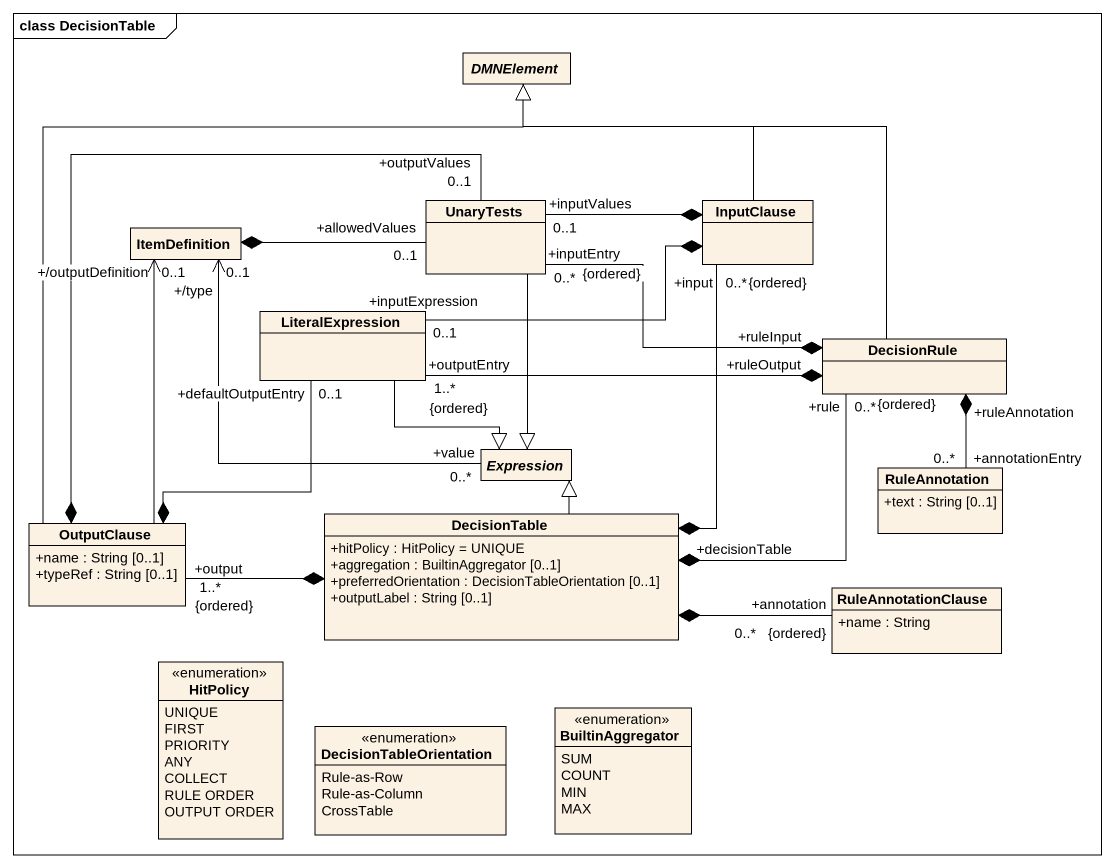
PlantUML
@startuml
mainframe class DecisionTable
hide circle
hide empty members
skinparam classAttributeIconSize 0
abstract class DMNElement
class ItemDefinition
class UnaryTests
class InputClause
class LiteralExpression
class DecisionRule
abstract class Expression
class RuleAnnotation {
  +text : String [0..1]
}
class OutputClause {
  +name : String [0..1]
  +typeRef : String [0..1]
}
class DecisionTable {
  +hitPolicy : HitPolicy = UNIQUE
  +aggregation : BuiltinAggregator [0..1]
  +preferredOrientation : DecisionTableOrientation [0..1]
  +outputLabel : String [0..1]
}
class RuleAnnotationClause {
  +name : String
}
enum HitPolicy {
  UNIQUE
  FIRST
  PRIORITY
  ANY
  COLLECT
  RULE ORDER
  OUTPUT ORDER
}
enum BuiltinAggregator {
  SUM
  COUNT
  MIN
  MAX
}
enum DecisionTableOrientation {
  Rule-as-Row
  Rule-as-Column
  CrossTable
}
ItemDefinition *-right- "+allowedValues\n0..1" UnaryTests
UnaryTests --|> Expression
InputClause -up-|> DMNElement
InputClause *-left- "+inputValues\n0..1" UnaryTests
InputClause *-left- "0..1\n+inputExpression" LiteralExpression
LiteralExpression --|> Expression
DecisionRule -up-|> DMNElement
DecisionRule "+ruleInput" *-left- "+inputEntry\n0..*\n{ordered}" UnaryTests
DecisionRule "+ruleOutput" *-left- "+outputEntry\n1..*\n{ordered}" LiteralExpression
DecisionRule "+ruleAnnotation" *-- "+annotationEntry\n0..*" RuleAnnotation
Expression "+value\n0..*" -up-> "+/type\n0..1" ItemDefinition
OutputClause -up-|> DMNElement
OutputClause -up-> "+/outputDefinition\n0..1" ItemDefinition
OutputClause *-up- "+outputValues\n0..1" UnaryTests
OutputClause *-up- "+defaultOutputEntry\n0..1" LiteralExpression
DecisionTable *-up- "+input\n0..*\n{ordered}" InputClause
DecisionTable "+decisionTable" *-right- "0..*\n{ordered}\n+rule" DecisionRule
DecisionTable -up-|> Expression
DecisionTable *-left- "+output\n1..*\n{ordered}" OutputClause
DecisionTable *-right- "+annotation\n0..*\n{ordered}" RuleAnnotationClause
@enduml
